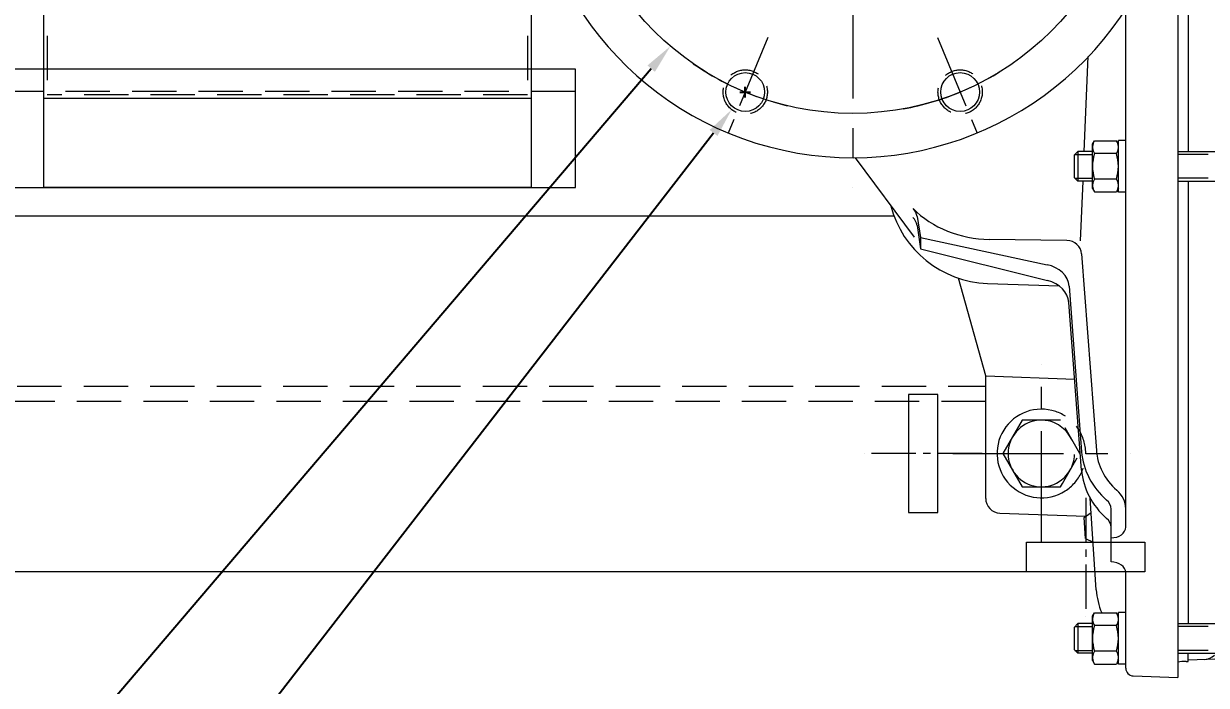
# Model space of a CAD drawing. Header units: millimetres. Extents: x -1229 to 6348, y -522 to 5252.
# Drawn here: x 940 to 1448, y 2330 to 2614 of the extents above; entities that cross this region are included whole.
import ezdxf

# ---------------------------------------------------------------- set-up
doc = ezdxf.new("R2010")
doc.units = ezdxf.units.MM
doc.header["$LTSCALE"] = 25.4
for name, pattern in [('CENTER', [2, 1.25, -0.25, 0.25, -0.25]), ('CENTER2', [1.125, 0.75, -0.125, 0.125, -0.125]), ('CENTERX2', [0.8, 0.5, -0.1, 0.1, -0.1]), ('HIDDEN', [0.375, 0.25, -0.125]), ('PHANTOM', [2.5, 1.25, -0.25, 0.25, -0.25, 0.25, -0.25])]:
    doc.linetypes.add(name, pattern=pattern)
doc.layers.get('Defpoints').update_dxf_attribs({"lineweight": 5})
for name, color, linetype, lineweight in [('CEN', 3, 'CENTER', 5), ('Centerline', 5, 'CENTERX2', 5), ('HID', 6, 'HIDDEN', 5), ('HID-HIDE', 6, 'HIDDEN', 5), ('HID2', 3, 'HIDDEN', 5), ('OBJ', 7, 'Continuous', 5), ('PHANTOM', 6, 'PHANTOM', 5), ('TEXT', 104, 'Continuous', 5)]:
    doc.layers.add(name, color=color, linetype=linetype, lineweight=lineweight)
doc.styles.get("Standard").update_dxf_attribs({"font": 'arial.ttf'})
doc.dimstyles.new('STANDARD 2 PLCS$3', dxfattribs={"dimtxt": 25.4, "dimasz": 12.7, "dimexe": 4.572, "dimexo": 1.5875, "dimgap": 2.286, "dimtad": 0, "dimtih": 1, "dimtoh": 1, "dimzin": 4, "dimdsep": 46, "dimtxsty": 'Standard', "dimcen": 2.286, "dimaunit": 1, "dimadec": 0, "dimazin": 1, "dimtfac": 1, "dimtofl": 0, "dimtmove": 1, "dimatfit": 3, "dimfxl": 25.4, "dimtolj": 1, "dimtzin": 4, "dimarcsym": 0})

# ---------------------------------------------------------------- blocks, each defined once
blk = doc.blocks.new('COUPLING GUARD')
at = {"layer": 'PHANTOM', "color": 7, "linetype": 'Continuous', "lineweight": 5}
for p, q in [((101.6, 317.5), (-107.95, 317.5)), ((-107.95, 317.5), (-107.95, 12.7)), ((101.6, 317.5), (101.6, 50.8)), ((101.6, 279.4), (-107.95, 279.4)), ((101.6, 50.8), (-107.95, 50.8)), ((101.6, 50.8), (101.6, 12.7)), ((101.6, 12.7), (-107.95, 12.7))]:
    blk.add_line(p, q, dxfattribs=at)
at = {"layer": 'PHANTOM', "color": 7, "linetype": 'HIDDEN', "lineweight": 5, "ltscale": 3}
for p, q in [((100.0125, 277.8125), (-106.3625, 277.8125)), ((-106.3625, 277.8125), (-106.3625, 52.3875)), ((100.0125, 277.8125), (100.0125, 52.3875)), ((100.0125, 52.3875), (-106.3625, 52.3875))]:
    blk.add_line(p, q, dxfattribs=at)
blk = doc.blocks.new('top inlet')
at = {"lineweight": 5}
blk.add_line((404.57, -356), (404.57, -352.48), dxfattribs=at)
at = {"color": 5, "lineweight": 5}
blk.add_circle((260.35, 0), 120.65, dxfattribs=at)
at = {"layer": 'CEN', "color": 5, "lineweight": 5, "ltscale": 2}
blk.add_line((260.35, 152.4), (260.35, -152.4), dxfattribs=at)
at = {"layer": 'CEN', "color": 7, "lineweight": 5}
for p, q in [((223.9, -88), (204.46, -134.93)), ((296.8, -88), (316.24, -134.93))]:
    blk.add_line(p, q, dxfattribs=at)
at = {"layer": 'CEN', "color": 7, "lineweight": 5, "ltscale": 1.5}
for p, q in [((341.43, -304.8), (341.43, -228.6)), ((303.33, -266.7), (379.53, -266.7))]:
    blk.add_line(p, q, dxfattribs=at)
at = {"layer": 'CEN', "color": 7, "lineweight": 5}
for start, end in [(235.4153, 259.5847), (280.4153, 304.5847)]:
    blk.add_arc((260.35, 0), 120.65, start, end, dxfattribs=at)
at = {"layer": 'HID', "color": 7, "lineweight": 5, "ltscale": 2}
blk.add_lwpolyline([(350.51, -279.54), (357.93, -266.7), (349.68, -252.41), (347.86, -252.41)], dxfattribs=at)
for centre in [(214.18, -111.47), (306.52, -111.47)]:
    blk.add_circle(centre, 9.53, dxfattribs=at)
for radius, start, end in [(19.05, 302.4312, 71.1936), (14.29, 307.4853, 62.7247)]:
    blk.add_arc((341.43, -266.7), radius, start, end, dxfattribs=at)
at = {"layer": 'HID-HIDE', "color": 7, "lineweight": 5, "ltscale": 2}
for p, q in [((355.86, -138.24), (363.43, -138.24)), ((355.86, -148.5), (363.43, -148.5)), ((355.86, -341), (363.43, -341)), ((355.86, -351.26), (363.43, -351.26))]:
    blk.add_line(p, q, dxfattribs=at)
at = {"layer": 'OBJ', "color": 7, "lineweight": 5}
for p, q in [((400.05, 362.91), (400.05, -362.91)), ((377.7, -298.28), (377.7, -75.8)), ((359.86, -137.02), (361.6, -96.25)), ((355.49, -138.61), (357.08, -137.02)), ((363.43, -137.02), (357.08, -137.02)), ((357.08, -137.02), (357.08, -149.72)), ((363.41, -133.85), (364.26, -132.37)), ((363.41, -152.9), (363.41, -133.85)), ((364.26, -132.37), (373.67, -132.37)), ((374.52, -133.85), (373.67, -132.37)), ((377.7, -132.29), (374.52, -132.29)), ((374.52, -154.46), (374.52, -132.29)), ((261.4, -139.7), (286.77, -173.79)), ((355.49, -138.61), (355.49, -148.13)), ((373.67, -137.87), (364.26, -137.87)), ((357.08, -149.72), (355.49, -148.13)), ((363.43, -149.72), (357.08, -149.72)), ((358.22, -175.35), (359.32, -149.72)), ((373.67, -148.87), (364.26, -148.87)), ((363.41, -152.9), (364.26, -154.37)), ((364.26, -154.37), (373.67, -154.37)), ((374.52, -152.9), (373.67, -154.37)), ((377.7, -154.46), (374.52, -154.46)), ((288.04, -164.97), (289.52, -173.96)), ((288.01, -168.83), (289.52, -178.78)), ((289.52, -173.96), (343.86, -185.61)), ((289.52, -173.96), (289.52, -178.78)), ((352.36, -175.26), (319.04, -174.77)), ((289.52, -178.78), (344.06, -192.47)), ((358.65, -180.95), (365.05, -265.45)), ((317.5, -233.4), (305.83, -191.43)), ((318.23, -193.65), (349.01, -194.72)), ((353.32, -194.8), (358.71, -265.95)), ((358.71, -273.85), (353.22, -201.87)), ((317.5, -233.4), (355.73, -234.73)), ((317.5, -285.97), (317.5, -233.4)), ((365.02, -325.23), (362.37, -285.87)), ((323.63, -292.31), (360.55, -293.6)), ((359.74, -294.14), (362.79, -292.1)), ((360.35, -303.16), (359.74, -294.14)), ((371.35, -313.23), (371.35, -290.54)), ((360.35, -303.16), (363.64, -304.77)), ((377.7, -358.94), (377.7, -317.88)), ((363.41, -336.61), (364.26, -335.13)), ((364.26, -335.13), (373.67, -335.13)), ((374.52, -336.61), (373.67, -335.13)), ((377.7, -335.04), (374.52, -335.04)), ((374.52, -357.22), (374.52, -335.04)), ((355.49, -341.37), (357.08, -339.78)), ((357.08, -339.78), (357.08, -352.48)), ((363.43, -339.78), (357.08, -339.78)), ((363.41, -355.66), (363.41, -336.61)), ((355.49, -341.37), (355.49, -350.89)), ((373.67, -340.63), (364.26, -340.63)), ((357.08, -352.48), (355.49, -350.89)), ((363.43, -352.48), (357.08, -352.48)), ((363.41, -355.66), (364.26, -357.13)), ((373.67, -351.63), (364.26, -351.63)), ((374.52, -355.66), (373.67, -357.13)), ((364.26, -357.13), (373.67, -357.13)), ((377.7, -357.22), (374.52, -357.22)), ((403.58, -356.04), (404.57, -356)), ((380.88, -362.24), (400.05, -362.91))]:
    blk.add_line(p, q, dxfattribs=at)
blk.add_lwpolyline([(347.86, -252.41), (333.18, -252.41), (324.93, -266.7), (333.18, -280.99), (349.68, -280.99), (350.51, -279.54)], dxfattribs=at)
for centre in [(214.18, -111.47), (306.52, -111.47)]:
    blk.add_circle(centre, 8.33, dxfattribs=at)
for centre, radius, start, end in [((260.35, 0), 139.7, 24.6243, 335.3757), ((368.28, -135.12), 4.87, 154.3842, 214.3842), ((369.65, -135.12), 4.87, 325.6158, 25.6158), ((381.61, -143.37), 18.2, 162.412, 197.588), ((356.32, -143.37), 18.2, 342.412, 17.588), ((368.28, -151.62), 4.87, 145.6158, 205.6158), ((369.65, -151.62), 4.87, 334.3842, 34.3842), ((319.79, -149.22), 44.45, 194.4304, 268), ((281.78, -166), 6.35, 9.3424, 45.0378), ((281.73, -169.78), 6.35, 8.6139, 44.9657), ((341.43, -266.7), 19.05, 71.1936, 302.4312), ((341.43, -266.7), 14.29, 62.7247, 307.4853), ((323.85, -285.97), 6.35, 180, 268), ((395.99, -323.15), 31.04, 183.8536, 202.7172), ((368.28, -337.88), 4.87, 154.3842, 214.3842), ((369.65, -337.88), 4.87, 325.6158, 25.6158), ((381.61, -346.13), 18.2, 162.412, 197.588), ((356.32, -346.13), 18.2, 342.412, 17.588), ((368.28, -354.38), 4.87, 145.6158, 205.6158), ((369.65, -354.38), 4.87, 334.3842, 34.3842), ((381, -358.94), 3.3, 180, 268), ((403.02, -376.41), 20.38, 88.4127, 98.3717)]:
    blk.add_arc(centre, radius, start, end, dxfattribs=at)
for centre, major_axis, ratio, start_param, end_param in [((319.79, -136.12), (44.45, 0), 0.869624, 3.858024, 4.695548), ((352.29, -181.29), (-6.37, 0), 0.947695, 3.199315, 4.700686), ((340.6, -195.43), (-12.74, 0), 0.797676, 3.199903, 4.453897), ((340.51, -202.5), (12.74, 0), 0.820024, 0.060153, 1.288673), ((395.99, -263.81), (-37.36, 0), 0.869401, 0.065758, 0.787175), ((395.99, -263.62), (31.01, 0), 0.869462, 3.20508, 3.915721), ((395.99, -271.7), (37.36, 0), 0.869401, 3.207722, 3.922792), ((365, -290.42), (12.7, 0), 0.87, 0, 0.803732), ((365, -290.54), (-6.35, 0), 0.8528, 3.141593, 3.933892), ((365, -298.43), (-6.35, 0), 0.8528, 3.141593, 3.933892), ((371.35, -298.28), (6.35, 0), 0.732051, -1.570796, 0), ((371.35, -317.88), (6.35, 0), 0.732051, 0, 1.570796)]:
    blk.add_ellipse(centre, major_axis=major_axis, ratio=ratio, start_param=start_param, end_param=end_param, dxfattribs=at)
blk = doc.blocks.new('INTER3')
at = {"layer": 'OBJ', "lineweight": 5}
for p, q in [((0, 492.24), (0, 218.2)), ((0, 205.5), (0, 15.44)), ((0, 0), (0, 2.74)), ((45.09, 1.52), (0, 0))]:
    blk.add_line(p, q, dxfattribs=at)
blk.add_arc((6.69, 6.59), 6.35, 272, 315, dxfattribs=at)
blk = doc.blocks.new('MC6-5 TOP VIEW')
at = {"layer": 'HID-HIDE', "color": 7, "lineweight": 5, "ltscale": 2}
for p, q in [((736.9, -138.24), (400.05, -138.24)), ((736.9, -148.5), (400.05, -148.5)), ((736.9, -341), (400.05, -341)), ((736.9, -351.26), (400.05, -351.26))]:
    blk.add_line(p, q, dxfattribs=at)
at = {"layer": 'OBJ', "color": 7, "lineweight": 5}
for p, q in [((400.05, -137.02), (736.9, -137.02)), ((400.05, -149.72), (736.9, -149.72)), ((400.05, -339.78), (736.9, -339.78)), ((400.05, -352.48), (736.9, -352.48))]:
    blk.add_line(p, q, dxfattribs=at)
at = {"lineweight": 5}
for name, p in [('top inlet', (0, 0)), ('INTER3', (404.57, -355.43))]:
    blk.add_blockref(name, p, dxfattribs=at)
blk = doc.blocks.new('MOTOR BASE No Hidden')
at = {"color": 7, "lineweight": 5}
blk.add_line((685.8, -101.6), (381, -101.6), dxfattribs=at)
at = {"lineweight": 5}
blk.add_line((685.8, -152.4), (685.8, -101.6), dxfattribs=at)
at = {"color": 7, "linetype": 'Continuous', "lineweight": 5}
blk.add_line((381, -152.4), (685.8, -152.4), dxfattribs=at)
at = {"layer": 'HID2', "color": 7, "linetype": 'HIDDEN', "lineweight": 5, "ltscale": 3}
blk.add_line((381, -111.12), (685.8, -111.12), dxfattribs=at)
blk = doc.blocks.new('*D37')
at = {"layer": 'Defpoints', "color": 0, "linetype": 'Continuous', "ltscale": 3, "transparency": 16777216}
for p in [(1222.87, 2814.99), (1368.72, 2576.68)]:
    blk.add_point(p, dxfattribs=at)
at = {"layer": 'TEXT', "color": 0, "linetype": 'Continuous', "lineweight": -2, "ltscale": 3, "transparency": 16777216}
for p, q in [((921.23, 3287.13), (933.93, 3287.13)), ((933.93, 3287.13), (1216.24, 2825.82)), ((1293.51, 2695.84), (1298.08, 2695.84)), ((1295.8, 2693.55), (1295.8, 2698.12))]:
    blk.add_line(p, q, dxfattribs=at)
at = {"layer": 'TEXT', "color": 0, "linetype": 'Continuous', "ltscale": 3, "transparency": 16777216}
blk.add_solid([(1218.05, 2826.93), (1214.44, 2824.72), (1222.87, 2814.99)], dxfattribs=at)
at = {"layer": 'TEXT', "color": 0, "linetype": 'Continuous', "lineweight": 5, "ltscale": 3, "transparency": 16777216, "insert": (836.45, 3287.13), "char_height": 50, "attachment_point": 5}
blk.add_mtext('\\A1;∅279', dxfattribs=at)
blk = doc.blocks.new('*D39')
at = {"layer": 'Defpoints', "color": 0, "linetype": 'Continuous', "ltscale": 3, "transparency": 16777216}
for p in [(1374.14, 2787.59), (1217.46, 2604.08)]:
    blk.add_point(p, dxfattribs=at)
at = {"layer": 'TEXT', "color": 0, "linetype": 'Continuous', "lineweight": -2, "ltscale": 3, "transparency": 16777216}
for p, q in [((1293.51, 2695.84), (1298.08, 2695.84)), ((1295.8, 2693.55), (1295.8, 2698.12)), ((930.81, 2268.33), (1209.21, 2594.42)), ((918.11, 2268.33), (930.81, 2268.33))]:
    blk.add_line(p, q, dxfattribs=at)
at = {"layer": 'TEXT', "color": 0, "linetype": 'Continuous', "ltscale": 3, "transparency": 16777216}
blk.add_solid([(1207.6, 2595.79), (1210.82, 2593.04), (1217.46, 2604.08)], dxfattribs=at)
at = {"layer": 'TEXT', "color": 0, "linetype": 'Continuous', "lineweight": 5, "ltscale": 3, "transparency": 16777216, "insert": (757.22, 2268.33), "char_height": 50, "attachment_point": 5}
blk.add_mtext('\\A1;∅241 B.C.', dxfattribs=at)
blk = doc.blocks.new('*D40')
at = {"layer": 'Defpoints', "color": 0, "linetype": 'Continuous', "ltscale": 3, "transparency": 16777216}
for p in [(1255.46, 2591.9), (1243.79, 2576.84)]:
    blk.add_point(p, dxfattribs=at)
at = {"layer": 'TEXT', "color": 0, "linetype": 'Continuous', "lineweight": -2, "ltscale": 3, "transparency": 16777216}
for p, q in [((1247.34, 2584.37), (1251.91, 2584.37)), ((1249.63, 2582.08), (1249.63, 2586.66)), ((939.92, 2184.97), (1236.01, 2566.81)), ((927.22, 2184.97), (939.92, 2184.97))]:
    blk.add_line(p, q, dxfattribs=at)
at = {"layer": 'TEXT', "color": 0, "linetype": 'Continuous', "ltscale": 3, "transparency": 16777216}
blk.add_solid([(1234.33, 2568.1), (1237.68, 2565.51), (1243.79, 2576.84)], dxfattribs=at)
at = {"layer": 'TEXT', "color": 0, "linetype": 'Continuous', "lineweight": 5, "ltscale": 3, "transparency": 16777216, "insert": (565.59, 2184.97), "char_height": 50, "attachment_point": 5}
blk.add_mtext('\\A1;3/4 -10 UNC HOLE, 8X', dxfattribs=at)
blk = doc.blocks.new('*D42')
at = {"color": 0, "lineweight": -2, "transparency": 16777216}
for p, q in [((2024.54, 2445.9), (2024.54, 2450.47)), ((2022.25, 2448.19), (2026.82, 2448.19)), ((1921.09, 2222.43), (2013.96, 2425.09)), ((1908.39, 2222.43), (1921.09, 2222.43))]:
    blk.add_line(p, q, dxfattribs=at)
at = {"color": 0, "transparency": 16777216}
blk.add_solid([(2012.03, 2425.98), (2015.88, 2424.21), (2019.25, 2436.64)], dxfattribs=at)
at = {"layer": 'Defpoints', "color": 0, "transparency": 16777216}
for p in [(2029.83, 2459.73), (2019.25, 2436.64)]:
    blk.add_point(p, dxfattribs=at)
at = {"color": 0, "lineweight": 5, "transparency": 16777216, "insert": (1550.9, 2222.43), "char_height": 50, "attachment_point": 5}
blk.add_mtext('\\A1;{\\C7;ANCHOR BOLT HOLE}\\P∅25 THRU, 4X', dxfattribs=at)

msp = doc.modelspace()

# ---------------------------------------------------------------- linework, layer by layer
at = {"color": 7, "linetype": 'Continuous', "lineweight": 5}
for p, q in [((897.811, 2531.243), (1313.524, 2531.243)), ((1399.944, 2378.335), (335.435, 2378.335))]:
    msp.add_line(p, q, dxfattribs=at)
at = {"color": 7, "lineweight": 5}
for points in [[(1319.726, 2403.735), (1332.426, 2403.735), (1332.426, 2454.535), (1319.726, 2454.535)], [(1370.526, 2391.035), (1421.326, 2391.035), (1421.326, 2378.335), (1370.526, 2378.335)]]:
    msp.add_lwpolyline(points, close=True, dxfattribs=at)
at = {"layer": 'Centerline', "color": 5, "linetype": 'CENTER2', "lineweight": 5}
for p, q in [((1351.476, 2429.135), (1300.676, 2429.135)), ((1395.926, 2410.085), (1395.926, 2359.285))]:
    msp.add_line(p, q, dxfattribs=at)
at = {"layer": 'HID2', "color": 7, "linetype": 'HIDDEN', "lineweight": 5, "ltscale": 3}
for p, q in [((765.371, 2458.091), (1352.947, 2458.091)), ((1352.947, 2451.487), (765.371, 2451.487))]:
    msp.add_line(p, q, dxfattribs=at)

# ---------------------------------------------------------------- block references
at = {"color": 7, "lineweight": 5}
msp.add_blockref('MC6-5 TOP VIEW', (1035.447, 2695.835), dxfattribs=at)
at = {"color": 7, "linetype": 'Continuous', "lineweight": 5}
msp.add_blockref('MOTOR BASE No Hidden', (490.871, 2695.835), dxfattribs=at)
at = {"layer": 'TEXT', "color": 7, "lineweight": 5}
msp.add_blockref('COUPLING GUARD', (1056.021, 2530.735), dxfattribs=at)

# ---------------------------------------------------------------- dimensions: what is measured, and where the dimension line sits
at = {"lineweight": 5}
dim = msp.add_diameter_dim_2p(p1=(2029.827, 2459.731), p2=(2019.246, 2436.64), text='{\\C7;ANCHOR BOLT HOLE}\\P<> THRU, 4X', dimstyle='STANDARD 2 PLCS$3', override={"dimscale": 1, "dimtxt": 50, "dimdec": 0}, dxfattribs=at)
dim.commit()
dim.dimension.update_dxf_attribs({"geometry": '*D42', "text_midpoint": (1921.086, 2222.433), "dimtype": 163})
at = {"layer": 'TEXT', "color": 7, "linetype": 'Continuous', "lineweight": 5, "ltscale": 3}
dim = msp.add_diameter_dim_2p(p1=(1368.72, 2576.679), p2=(1222.873, 2814.992), dimstyle='STANDARD 2 PLCS$3', override={"dimtxt": 50, "dimdec": 0, "dimtmove": 0}, dxfattribs=at)
dim.commit()
dim.dimension.update_dxf_attribs({"geometry": '*D37', "text_midpoint": (836.454, 3287.13), "dimtype": 163})
for p1, p2, text, override, picture, middle in [((1374.135, 2787.593), (1217.458, 2604.077), '<> B.C.', {"dimscale": 1, "dimtxt": 50, "dimdec": 0}, '*D39', (930.814, 2268.332)), ((1255.463, 2591.896), (1243.789, 2576.842), '3/4 -10 UNC HOLE, 8X', {"dimscale": 1, "dimtxt": 50}, '*D40', (939.919, 2184.968))]:
    dim = msp.add_diameter_dim_2p(p1=p1, p2=p2, text=text, dimstyle='STANDARD 2 PLCS$3', override=override, dxfattribs=at)
    dim.commit()
    dim.dimension.update_dxf_attribs({"geometry": picture, "text_midpoint": middle, "dimtype": 163})

doc.saveas('drawing.dxf')
